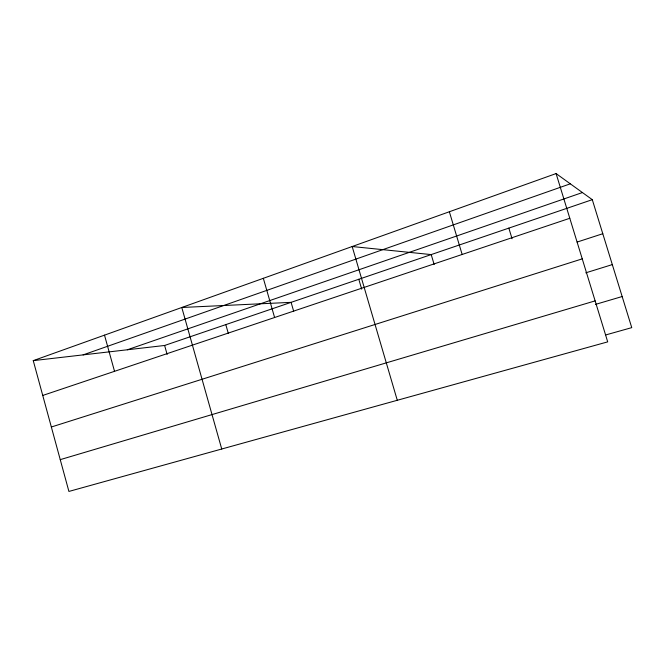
<?xml version="1.0" encoding="UTF-8"?>
<svg xmlns="http://www.w3.org/2000/svg" width="665" height="665" viewBox="0 0 665 665"><rect width="100%" height="100%" fill="white"/><g stroke="black" fill="none" stroke-linecap="round" stroke-linejoin="round"><path stroke-width="1" d="M556.09 173.565L607.702 341.868L68.911 491.435L33.25 360.638L556.09 173.565L592.291 199.666L631.75 327.637L605.906 334.894M83.108 354.886L570.312 183.814M127.323 349.782L582.424 192.551M33.25 360.638L164.621 345.468L592.291 199.666M42.743 395.451L569.797 218.278M577.104 242.068L602.789 233.723M51.346 427.005L582.249 258.86M585.79 272.825L612.315 264.595M60.241 459.64L595.133 300.879M595.474 304.404L622.157 296.532M508.841 228.112L512.067 238.752M449.357 211.753L462.15 254.462M434.162 264.512L431.203 254.587L352.176 246.524L397.279 400.28M358.792 279.275L361.702 289.192M293.681 311.287L291.095 302.351L181.794 307.488L221.736 449.016M263.332 278.311L274.603 317.504M225.809 324.611L228.361 333.572M164.621 345.468L167.148 354.47M104.505 335.143L114.53 371.319"/></g></svg>
